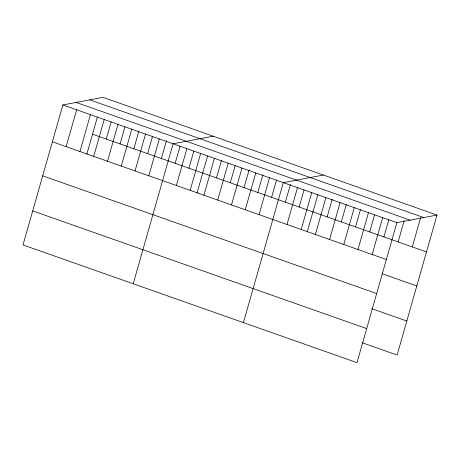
<?xml version="1.0" encoding="UTF-8"?>
<svg xmlns="http://www.w3.org/2000/svg" width="460" height="460" viewBox="0 0 460 460"><rect width="100%" height="100%" fill="white"/><g stroke="black" fill="none" stroke-linecap="round" stroke-linejoin="round"><path stroke-width="0.69" d="M437 215.067L103.017 97.359L62.876 104.943L23 244.933L356.983 362.641L396.865 222.651L437 215.067L397.124 355.057L361.974 342.671M66.154 146.654L76.653 109.796M79.931 151.507L90.43 114.655M86.813 154.232L97.376 117.15M93.708 156.365L104.207 119.508M106.294 139.07L111.153 122.003M107.485 161.218L117.984 124.367M120.071 143.922L124.93 126.862M121.262 166.077L131.761 129.22M133.849 148.781L138.903 131.037M135.039 170.93L145.538 134.073M147.625 153.634L152.484 136.574M148.816 175.789L159.315 138.931M161.402 158.493L166.457 140.743M133.216 283.78L173.092 143.784L213.233 136.2M175.179 163.346L180.038 146.286M176.37 185.495L186.869 148.643M188.956 168.205L193.815 151.139M190.147 190.354L200.646 153.496M197.03 193.079L207.592 155.992M203.924 195.207L214.423 158.349M216.511 177.911L221.565 160.166M217.701 200.065L228.2 163.208M230.287 182.769L235.146 165.703M231.478 204.918L241.977 168.061M244.064 187.623L249.119 169.878M245.255 209.777L255.754 172.92M257.841 192.481L262.896 174.731M259.032 214.63L269.531 177.773M271.618 197.334L276.477 180.274M243.432 322.621L283.308 182.631L323.443 175.047M285.395 202.187L290.45 184.443M287.005 224.486L297.499 187.634M299.172 207.046L304.031 189.98M301.197 229.488L311.696 192.636M307.245 231.92L318.004 194.155M315.393 234.491L325.893 197.639M327.141 216.901L332.195 199.157M329.584 239.493L340.084 202.641M341.337 221.904L346.391 204.159M343.781 244.496L354.28 207.644M355.528 226.906L360.393 209.846M357.978 249.498L368.471 212.646M369.725 231.909L374.584 214.849M372.169 254.501L382.668 217.649M383.916 236.911L388.78 219.851M398.113 241.914L404.139 220.76M412.309 246.916L420.664 217.568M89.769 99.86L423.752 217.568M76.124 102.442L410.107 220.144M62.876 104.943L396.865 222.651M92.517 134.216L426.5 251.919M52.377 141.801L386.365 259.503M382.335 273.809L416.806 285.959M42.682 175.835L376.671 293.543M371.668 308.637L406.818 321.022M32.694 210.898L366.678 328.607"/></g></svg>
